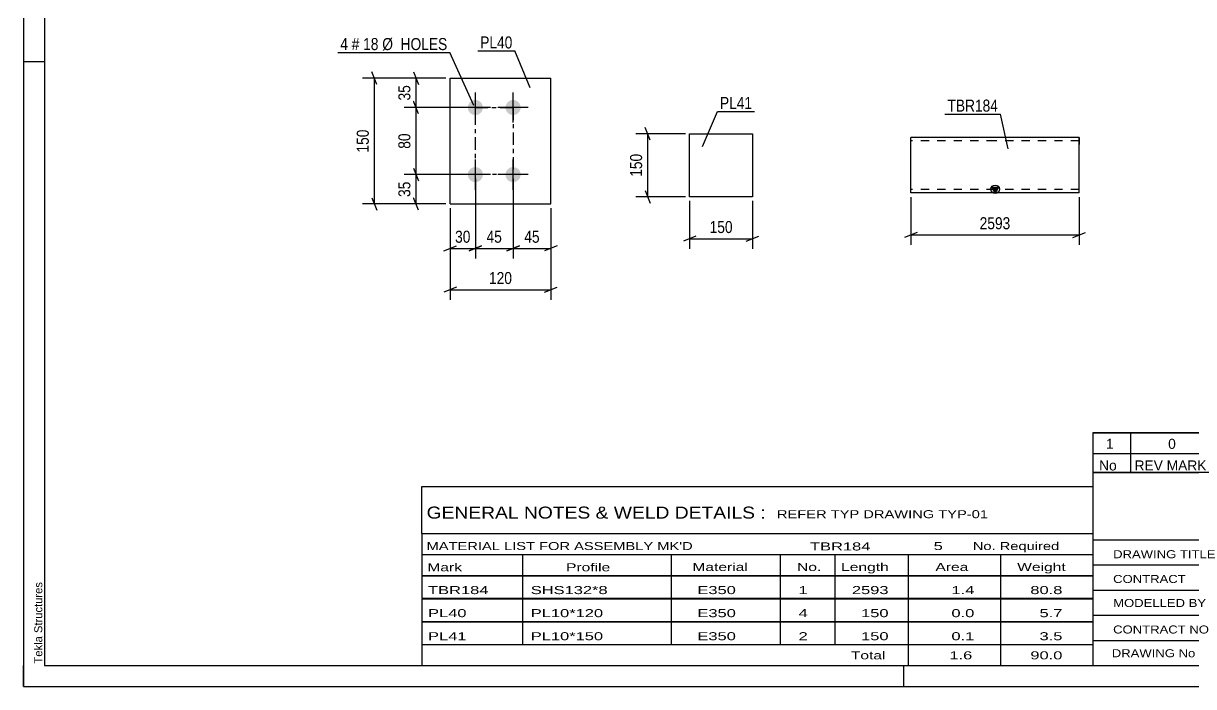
# Model space of a CAD drawing. Header units: millimetres. Extents: x 0 to 420, y 0 to 297.
# Drawn here: x 0 to 279.1, y 0 to 158.1 of the extents above; entities that cross this region are included whole.
import ezdxf

# ---------------------------------------------------------------- set-up
doc = ezdxf.new("R2010")
doc.units = ezdxf.units.MM
doc.linetypes.add('DXK_LINE_DOT2', pattern=[3.9198, 1.9599, -1.9599])
doc.linetypes.add('DXK_LINE_DOT3', pattern=[5.9187, 2.979, -0.9799, 0.9799, -0.9799])
doc.styles.add('Arial', font='arial.ttf', dxfattribs={"height": 0.2})
doc.styles.add('Arial Narrow', font='ARIALN.TTF', dxfattribs={"height": 0.2})

# ---------------------------------------------------------------- blocks, each defined once
blk = doc.blocks.new('Unknown-580569612-1163')
at = {"color": 5, "linetype": 'Continuous'}
for p, q in [((0, 297), (0, 0)), ((5, 292), (5, 5)), ((5, 149), (0, 149)), ((0, 0), (0, 5)), ((5, 5), (415, 5)), ((210, 0), (210, 5)), ((0, 0), (420, 0))]:
    blk.add_line(p, q, dxfattribs=at)
at = {"color": 174, "linetype": 'Continuous', "style": 'Arial'}
blk.add_text('Tekla Structures', height=1.9102, rotation=90, dxfattribs=at).set_placement((4.5, 5.5))
blk = doc.blocks.new('Part-580569612-2313 - 2307')
at = {"linetype": 'Continuous'}
blk.add_hatch(color=2, dxfattribs=at).paths.add_polyline_path([(231.75, 117.71), (230.95, 119.11), (232.55, 119.11)])
at = {"color": 2, "linetype": 'Continuous'}
for p, q in [((231.66, 130.91), (211.66, 130.91)), ((211.66, 117.71), (211.66, 130.91)), ((251.76, 130.91), (231.76, 130.91)), ((251.76, 130.91), (251.76, 129.31)), ((251.76, 117.71), (251.76, 129.31)), ((231.66, 117.71), (211.66, 117.71)), ((231.75, 117.71), (230.95, 119.11)), ((230.95, 119.11), (232.55, 119.11)), ((232.55, 119.11), (231.75, 117.71)), ((251.76, 117.71), (231.76, 117.71))]:
    blk.add_line(p, q, dxfattribs=at)
at = {"color": 7, "linetype": 'DXK_LINE_DOT2'}
for p, q in [((231.66, 130.11), (211.66, 130.11)), ((251.76, 130.11), (231.76, 130.11)), ((251.76, 129.31), (251.76, 130.79)), ((211.66, 118.51), (211.66, 118.58)), ((231.66, 118.51), (211.66, 118.51)), ((251.76, 118.51), (231.76, 118.51)), ((251.76, 118.51), (251.76, 118.58))]:
    blk.add_line(p, q, dxfattribs=at)
at = {"color": 2, "linetype": 'Continuous'}
blk.add_circle((231.75, 118.61), 1, dxfattribs=at)
blk = doc.blocks.new('Part-580569612-2065 - 2059')
at = {"color": 2, "linetype": 'Continuous'}
for p, q in [((101.78, 115.09), (101.78, 145.09)), ((101.78, 145.09), (125.78, 145.09)), ((125.78, 115.09), (125.78, 145.09)), ((101.78, 115.09), (125.78, 115.09))]:
    blk.add_line(p, q, dxfattribs=at)
blk = doc.blocks.new('Bolt-580569612-2126 - 2059')
at = {"linetype": 'Continuous'}
for points in [[(107.78, 136.29, -1), (107.78, 139.89, -1)], [(116.78, 136.29, -1), (116.78, 139.89, -1)], [(107.78, 120.29, -1), (107.78, 123.89, -1)], [(116.78, 120.29, -1), (116.78, 123.89, -1)]]:
    blk.add_hatch(color=1, dxfattribs=at).paths.add_polyline_path(points)
at = {"color": 1, "linetype": 'Continuous'}
for p, q in [((107.78, 134.49), (107.78, 141.69)), ((116.78, 134.49), (116.78, 141.69)), ((111.38, 138.09), (104.18, 138.09)), ((120.38, 138.09), (113.18, 138.09)), ((107.78, 118.49), (107.78, 125.69)), ((116.78, 118.49), (116.78, 125.69)), ((111.38, 122.09), (104.18, 122.09)), ((120.38, 122.09), (113.18, 122.09))]:
    blk.add_line(p, q, dxfattribs=at)
blk = doc.blocks.new('Part-580569612-2287 - 2281')
at = {"color": 2, "linetype": 'Continuous'}
for p, q in [((158.89, 131.81), (173.89, 131.81)), ((158.89, 116.81), (158.89, 131.81)), ((173.89, 131.81), (173.89, 116.81)), ((173.89, 116.81), (158.89, 116.81))]:
    blk.add_line(p, q, dxfattribs=at)
blk = doc.blocks.new('Rectangle-580569612-2266 - 2059')
at = {"color": 1, "linetype": 'DXK_LINE_DOT3'}
blk.add_lwpolyline([(107.78, 138.09), (116.78, 138.09), (116.78, 122.09), (107.78, 122.09), (107.78, 138.09)], close=True, dxfattribs=at)
blk = doc.blocks.new('StraightDimension-580569612-2318 - 2307')
at = {"color": 7, "linetype": 'Continuous'}
for p, q in [((211.66, 116.71), (211.66, 105.31)), ((251.76, 116.71), (251.76, 105.31)), ((213.16, 108.31), (210.16, 107.11)), ((211.66, 107.71), (251.76, 107.71)), ((250.26, 107.11), (253.26, 108.31))]:
    blk.add_line(p, q, dxfattribs=at)
at = {"color": 0}
blk.add_wipeout([(235.97, 108.46), (235.97, 112.66), (227.45, 112.66), (227.45, 108.46)], dxfattribs=at)
at = {"color": 3, "style": 'Arial Narrow'}
blk.add_text('2593', height=2.863, dxfattribs=at).set_placement((228.05, 109.06))
blk = doc.blocks.new('StraightDimension-580569612-2161 - 2059')
at = {"color": 7, "linetype": 'Continuous'}
for p, q in [((107.78, 121.09), (107.78, 102.1)), ((101.78, 114.09), (101.78, 102.1)), ((100.28, 103.9), (103.28, 105.1)), ((101.78, 104.5), (107.78, 104.5)), ((109.28, 105.1), (106.28, 103.9))]:
    blk.add_line(p, q, dxfattribs=at)
at = {"color": 0}
blk.add_wipeout([(107.21, 105.25), (107.21, 109.45), (102.35, 109.45), (102.35, 105.25)], dxfattribs=at)
at = {"color": 3, "style": 'Arial Narrow'}
blk.add_text('30', height=2.863, dxfattribs=at).set_placement((102.95, 105.85))
blk = doc.blocks.new('StraightDimension-580569612-2142 - 2059')
at = {"color": 7, "linetype": 'Continuous'}
for p, q in [((116.78, 121.09), (116.78, 102.1)), ((125.78, 114.09), (125.78, 102.1)), ((115.28, 103.9), (118.28, 105.1)), ((116.78, 104.5), (125.78, 104.5)), ((127.28, 105.1), (124.28, 103.9))]:
    blk.add_line(p, q, dxfattribs=at)
at = {"color": 0}
blk.add_wipeout([(123.71, 105.25), (123.71, 109.45), (118.85, 109.45), (118.85, 105.25)], dxfattribs=at)
at = {"color": 3, "style": 'Arial Narrow'}
blk.add_text('45', height=2.863, dxfattribs=at).set_placement((119.45, 105.85))
blk = doc.blocks.new('StraightDimension-580569612-2128 - 2059')
at = {"color": 7, "linetype": 'Continuous'}
for p, q in [((107.78, 121.09), (107.78, 102.1)), ((116.78, 121.09), (116.78, 102.1)), ((106.28, 103.9), (109.28, 105.1)), ((107.78, 104.5), (116.78, 104.5)), ((118.28, 105.1), (115.28, 103.9))]:
    blk.add_line(p, q, dxfattribs=at)
at = {"color": 0}
blk.add_wipeout([(114.71, 105.25), (114.71, 109.45), (109.85, 109.45), (109.85, 105.25)], dxfattribs=at)
at = {"color": 3, "style": 'Arial Narrow'}
blk.add_text('45', height=2.863, dxfattribs=at).set_placement((110.45, 105.85))
blk = doc.blocks.new('StraightDimension-580569612-2178 - 2059')
at = {"color": 7, "linetype": 'Continuous'}
for p, q in [((84.31, 143.59), (83.11, 146.59)), ((100.78, 145.09), (80.86, 145.09)), ((83.71, 115.09), (83.71, 145.09)), ((100.78, 115.09), (80.86, 115.09)), ((83.11, 116.59), (84.31, 113.59))]:
    blk.add_line(p, q, dxfattribs=at)
at = {"color": 0}
blk.add_wipeout([(82.96, 133.43), (78.76, 133.43), (78.76, 126.75), (82.96, 126.75)], dxfattribs=at)
at = {"color": 3, "style": 'Arial Narrow'}
blk.add_text('150', height=2.863, rotation=90.0002, dxfattribs=at).set_placement((82.36, 127.35))
blk = doc.blocks.new('StraightDimension-580569612-2198 - 2059')
at = {"color": 7, "linetype": 'Continuous'}
for p, q in [((94.23, 136.59), (93.03, 139.59)), ((106.78, 138.09), (90.78, 138.09)), ((93.63, 122.09), (93.63, 138.09)), ((93.03, 123.59), (94.23, 120.59)), ((106.78, 122.09), (90.78, 122.09))]:
    blk.add_line(p, q, dxfattribs=at)
at = {"color": 0}
blk.add_wipeout([(92.88, 132.52), (88.68, 132.52), (88.68, 127.66), (92.88, 127.66)], dxfattribs=at)
at = {"color": 3, "style": 'Arial Narrow'}
blk.add_text('80', height=2.863, rotation=90.0002, dxfattribs=at).set_placement((92.28, 128.26))
blk = doc.blocks.new('StraightDimension-580569612-2211 - 2059')
at = {"color": 7, "linetype": 'Continuous'}
for p, q in [((93.03, 146.59), (94.23, 143.59)), ((100.78, 145.09), (90.78, 145.09)), ((93.63, 138.09), (93.63, 145.09)), ((94.23, 136.59), (93.03, 139.59)), ((106.78, 138.09), (90.78, 138.09))]:
    blk.add_line(p, q, dxfattribs=at)
at = {"color": 0}
blk.add_wipeout([(92.88, 144.02), (88.68, 144.02), (88.68, 139.16), (92.88, 139.16)], dxfattribs=at)
at = {"color": 3, "style": 'Arial Narrow'}
blk.add_text('35', height=2.863, rotation=90.0002, dxfattribs=at).set_placement((92.28, 139.76))
blk = doc.blocks.new('StraightDimension-580569612-2227 - 2059')
at = {"color": 7, "linetype": 'Continuous'}
for p, q in [((93.03, 123.59), (94.23, 120.59)), ((106.78, 122.09), (90.78, 122.09)), ((93.63, 115.09), (93.63, 122.09)), ((100.78, 115.09), (90.78, 115.09)), ((94.23, 113.59), (93.03, 116.59))]:
    blk.add_line(p, q, dxfattribs=at)
at = {"color": 0}
blk.add_wipeout([(92.88, 121.02), (88.68, 121.02), (88.68, 116.16), (92.88, 116.16)], dxfattribs=at)
at = {"color": 3, "style": 'Arial Narrow'}
blk.add_text('35', height=2.863, rotation=90.0002, dxfattribs=at).set_placement((92.28, 116.76))
blk = doc.blocks.new('StraightDimension-580569612-2244 - 2059')
at = {"color": 7, "linetype": 'Continuous'}
for p, q in [((101.78, 114.09), (101.78, 92.25)), ((125.78, 114.09), (125.78, 92.25)), ((103.28, 95.25), (100.28, 94.05)), ((124.28, 94.05), (127.28, 95.25)), ((101.78, 94.65), (125.78, 94.65))]:
    blk.add_line(p, q, dxfattribs=at)
at = {"color": 0}
blk.add_wipeout([(117.12, 95.4), (117.12, 99.6), (110.44, 99.6), (110.44, 95.4)], dxfattribs=at)
at = {"color": 3, "style": 'Arial Narrow'}
blk.add_text('120', height=2.863, dxfattribs=at).set_placement((111.04, 96))
blk = doc.blocks.new('StraightDimension-580569612-2289 - 2281')
at = {"color": 7, "linetype": 'Continuous'}
for p, q in [((158.89, 115.81), (158.89, 104.41)), ((173.89, 115.81), (173.89, 104.41)), ((160.39, 107.41), (157.39, 106.21)), ((158.89, 106.81), (173.89, 106.81)), ((172.39, 106.21), (175.39, 107.41))]:
    blk.add_line(p, q, dxfattribs=at)
at = {"color": 0}
blk.add_wipeout([(169.73, 107.56), (169.73, 111.76), (163.05, 111.76), (163.05, 107.56)], dxfattribs=at)
at = {"color": 3, "style": 'Arial Narrow'}
blk.add_text('150', height=2.863, dxfattribs=at).set_placement((163.65, 108.16))
blk = doc.blocks.new('StraightDimension-580569612-2294 - 2281')
at = {"color": 7, "linetype": 'Continuous'}
for p, q in [((157.89, 131.81), (146.04, 131.81)), ((149.49, 130.31), (148.29, 133.31)), ((148.89, 116.81), (148.89, 131.81)), ((148.29, 118.31), (149.49, 115.31)), ((157.89, 116.81), (146.04, 116.81))]:
    blk.add_line(p, q, dxfattribs=at)
at = {"color": 0}
blk.add_wipeout([(148.14, 127.66), (143.94, 127.66), (143.94, 120.97), (148.14, 120.97)], dxfattribs=at)
at = {"color": 3, "style": 'Arial Narrow'}
blk.add_text('150', height=2.863, rotation=90.0002, dxfattribs=at).set_placement((147.54, 121.57))
blk = doc.blocks.new('Unknown-580569612-3291')
at = {"color": 7, "linetype": 'Continuous'}
for p, q in [((95, 47.75), (255, 47.75)), ((95, 36.5), (95, 47.75)), ((255, 47.75), (255, 36.5)), ((95, 36.5), (255, 36.5)), ((95, 36.5), (95, 31.5)), ((255, 36.5), (255, 31.5)), ((95, 31.5), (255, 31.5)), ((95, 31.5), (95, 26.5)), ((119, 31.5), (119, 26.5)), ((154.5, 31.5), (154.5, 26.5)), ((180.5, 31.5), (180.5, 26.5)), ((193.5, 31.5), (193.5, 26.5)), ((211, 31.5), (211, 26.5)), ((233, 31.5), (233, 26.5)), ((255, 31.5), (255, 26.5)), ((95, 26.5), (255, 26.5)), ((95, 26.45), (95, 21.05)), ((95, 26.45), (255, 26.45)), ((119, 26.5), (119, 21)), ((154.5, 26.5), (154.5, 21)), ((180.5, 26.5), (180.5, 21)), ((193.5, 26.5), (193.5, 21)), ((211, 26.5), (211, 21)), ((233, 26.5), (233, 21)), ((255, 26.45), (255, 21.05)), ((95, 21.05), (255, 21.05)), ((95, 20.95), (95, 15.55)), ((95, 20.95), (255, 20.95)), ((119, 21), (119, 15.5)), ((154.5, 21), (154.5, 15.5)), ((180.5, 21), (180.5, 15.5)), ((193.5, 21), (193.5, 15.5)), ((211, 21), (211, 15.5)), ((233, 21), (233, 15.5)), ((255, 20.95), (255, 15.55)), ((95, 15.55), (255, 15.55)), ((95, 15.45), (95, 10.05)), ((95, 15.45), (255, 15.45)), ((119, 15.5), (119, 10)), ((154.5, 15.5), (154.5, 10)), ((180.5, 15.5), (180.5, 10)), ((193.5, 15.5), (193.5, 10)), ((211, 15.5), (211, 10)), ((233, 15.5), (233, 10)), ((255, 15.45), (255, 10.05)), ((95, 10.05), (255, 10.05)), ((95, 10), (255, 10)), ((95, 10), (95, 5)), ((211, 10), (211, 5)), ((233, 10), (233, 5)), ((255, 10), (255, 5)), ((95, 5), (255, 5))]:
    blk.add_line(p, q, dxfattribs=at)
at = {"color": 7, "style": 'Arial Narrow'}
for s, height, width, p in [('GENERAL NOTES & WELD DETAILS :', 2.8633, 1.4, (96.15, 40.06)), ('REFER TYP DRAWING TYP-01', 1.9089, 1.6, (179.7, 40.16)), ("MATERIAL LIST FOR ASSEMBLY MK'D", 1.9089, 1.6, (96.15, 32.56)), ('TBR184', 1.909, 1.794707, (187.59, 32.47)), ('5', 1.91, 1.794707, (217.08, 32.56)), ('No. Required', 1.9089, 1.6, (226.41, 32.56)), ('Mark', 1.909, 1.7, (96.34, 27.5)), ('Profile', 1.909, 1.7, (129.41, 27.5)), ('Material', 1.909, 1.7, (159.54, 27.56)), ('No.', 1.909, 1.7, (184.5, 27.56)), ('Length', 1.909, 1.7, (195, 27.56)), ('Area', 1.909, 1.7, (217.5, 27.56)), ('Weight', 1.909, 1.7, (237, 27.56))]:
    blk.add_text(s, height=height, dxfattribs=dict(at, width=width)).set_placement(p)
at = {"color": 7, "linetype": 'Continuous', "style": 'Arial Narrow'}
for s, height, width, p in [('TBR184', 1.909, 1.794707, (96.5, 22.06)), ('SHS132*8', 1.909, 1.794707, (121, 22.06)), ('E350', 1.909, 1.794707, (160.74, 22.06)), ('1', 1.91, 1.794707, (184.86, 22.06)), ('2593', 1.909, 1.794707, (197.58, 22.06)), ('1.4', 1.909, 1.794707, (221.32, 22.06)), ('80.8', 1.909, 1.794707, (240.14, 22.06)), ('PL40', 1.909, 1.794707, (96.5, 16.56)), ('PL10*120', 1.909, 1.794707, (121, 16.56)), ('E350', 1.909, 1.794707, (160.74, 16.56)), ('4', 1.91, 1.794707, (184.86, 16.56)), ('150', 1.909, 1.794707, (199.77, 16.56)), ('0.0', 1.909, 1.794707, (221.32, 16.56)), ('5.7', 1.909, 1.794707, (242.33, 16.56)), ('PL41', 1.909, 1.794707, (96.5, 11.06)), ('PL10*150', 1.909, 1.794707, (121, 11.06)), ('E350', 1.909, 1.794707, (160.74, 11.06)), ('2', 1.91, 1.794707, (184.86, 11.06)), ('150', 1.909, 1.794707, (199.77, 11.06)), ('0.1', 1.909, 1.794707, (221.32, 11.06)), ('3.5', 1.909, 1.794707, (242.33, 11.06)), ('Total', 1.909, 1.7, (197.33, 6.5)), ('1.6', 1.909, 1.794707, (220.83, 6.5)), ('90.0', 1.909, 1.794707, (240.14, 6.5))]:
    blk.add_text(s, height=height, dxfattribs=dict(at, width=width)).set_placement(p)
blk = doc.blocks.new('Unknown-580569612-3289')
at = {"color": 7, "linetype": 'Continuous'}
for p, q in [((255, 51.05), (255, 5)), ((255, 51.05), (415, 51.05)), ((415, 51), (415, 5)), ((255, 35), (415, 35)), ((295.14, 35), (295.14, 5)), ((255, 29), (415, 29)), ((397, 5.05), (397, 29.05)), ((255, 23), (415, 23)), ((339.14, 23), (339.14, 5)), ((255, 17), (415, 17)), ((255, 11), (397, 11)), ((255, 5), (415, 5))]:
    blk.add_line(p, q, dxfattribs=at)
at = {"color": 7, "style": 'Arial Narrow'}
for s, height, width, p in [('DRAWING TITLE', 1.9089, 1.425378, (259.88, 30.61)), ('TC-BRACE', 1.909, 1.425378, (296.81, 30.59)), ('CONTRACT', 1.909, 1.425378, (259.88, 24.71)), ('TERMINAL BUILDING', 1.9089, 1.425378, (297.06, 25.07)), ('MODELLED BY', 1.9089, 1.425378, (259.88, 18.98)), ('GSK', 1.909, 1.425378, (296.88, 19.04)), ('ISSUED', 1.909, 1.425378, (339.94, 18.64)), ('17.03.2026', 1.909, 1.425378, (356.69, 18.52)), ('CONTRACT NO', 1.9089, 1.425378, (259.88, 12.66)), ('AN-C-1376', 1.909, 1.425378, (297.23, 12.78)), ('SCALE', 1.909, 1.425378, (339.94, 12.65)), ('A1', 6.204, 1.25, (401.24, 7.2)), ('DRAWING No', 1.909, 1.425378, (259.56, 7)), ('[TBR.184]', 1.909, 1.425378, (297.46, 6.99)), ('1', 3.34, 1.5, (376.91, 5.68)), ('REVISION No.', 1.9089, 1.425378, (339.94, 5.77))]:
    blk.add_text(s, height=height, dxfattribs=dict(at, width=width)).set_placement(p)
at = {"color": 7, "linetype": 'Continuous', "style": 'Arial Narrow'}
for s, height, width, p in [('PH #', 2.1, 1.42538, (402.4, 24.55)), ('101', 2.1, 1.42538, (403.41, 18.55)), ('NTS', 1.909, 1.425378, (357, 13.05))]:
    blk.add_text(s, height=height, dxfattribs=dict(at, width=width)).set_placement(p)
blk = doc.blocks.new('Unknown-580569612-3290')
at = {"color": 7, "linetype": 'Continuous'}
for p, q in [((255, 60.55), (415, 60.55)), ((415, 60.55), (255, 60.55)), ((255, 60.55), (255, 55.55)), ((264, 60.55), (264, 55.55)), ((288, 60.55), (288, 55.55)), ((385, 60.55), (385, 55.55)), ((415, 60.55), (415, 55.55)), ((255, 55.55), (415, 55.55)), ((255, 55.55), (255, 51.05)), ((255, 55.55), (415, 55.55)), ((264, 55.55), (264, 51.05)), ((288, 55.55), (288, 51.05)), ((385, 55.55), (385, 51.05)), ((415, 55.55), (415, 51.05)), ((415, 51.05), (255, 51.05))]:
    blk.add_line(p, q, dxfattribs=at)
at = {"color": 7, "linetype": 'Continuous', "style": 'Arial Narrow'}
for s, height, width, p in [('1', 2.39, 1.196471, (258.16, 56.7)), ('0', 2.39, 1.196471, (273, 56.7)), ('ISSUED FOR CONSTRUCTION', 2.3861, 1.196471, (290, 56.7)), ('17.03.2026', 2.386, 1.196471, (391, 56.7)), ('No', 2.386, 1.2, (256.54, 51.55)), ('REV MARK', 2.386, 1.2, (265, 51.55)), ('REVISION DESCRIPTION', 2.3861, 1.2, (290, 51.55)), ('REV. DATE', 2.386, 1.2, (390.28, 51.55))]:
    blk.add_text(s, height=height, dxfattribs=dict(at, width=width)).set_placement(p)
blk = doc.blocks.new('Mark-580569612-2309 - 2307')
at = {"color": 0}
blk.add_wipeout([(232.43, 137.11), (232.43, 140.11), (220.37, 140.11), (220.37, 137.11)], dxfattribs=at)
blk.add_wipeout([(232.43, 137.11), (232.43, 140.11), (220.37, 140.11), (220.37, 137.11)], dxfattribs=at)
at = {"color": 30, "linetype": 'Continuous'}
for p in [(219.77, 136.51), (234.82, 128.2)]:
    blk.add_line(p, (233.03, 136.51), dxfattribs=at)
at = {"color": 3, "style": 'Arial Narrow'}
blk.add_text('TBR184', height=2.863, dxfattribs=at).set_placement((220.37, 137.11))
blk = doc.blocks.new('Mark-580569612-2061 - 2059')
at = {"color": 0}
blk.add_wipeout([(116.62, 152.18), (116.62, 155.18), (108.94, 155.18), (108.94, 152.18)], dxfattribs=at)
blk.add_wipeout([(116.62, 152.18), (116.62, 155.18), (108.94, 155.18), (108.94, 152.18)], dxfattribs=at)
at = {"color": 30, "linetype": 'Continuous'}
for p in [(108.34, 151.58), (120.88, 142.82)]:
    blk.add_line(p, (117.22, 151.58), dxfattribs=at)
at = {"color": 3, "style": 'Arial Narrow'}
blk.add_text('PL40', height=2.863, dxfattribs=at).set_placement((108.94, 152.18))
blk = doc.blocks.new('Mark-580569612-2122 - 2059')
at = {"color": 0}
blk.add_wipeout([(77.4, 151.79), (77.4, 154.79), (75.57, 154.79), (75.57, 151.79)], dxfattribs=at)
blk.add_wipeout([(77.4, 151.79), (77.4, 154.79), (75.57, 154.79), (75.57, 151.79)], dxfattribs=at)
blk.add_wipeout([(80.12, 151.79), (80.12, 154.79), (78.3, 154.79), (78.3, 151.79)], dxfattribs=at)
blk.add_wipeout([(80.12, 151.79), (80.12, 154.79), (78.3, 154.79), (78.3, 151.79)], dxfattribs=at)
at = {"color": 3, "style": 'Arial Narrow'}
blk.add_text('4', height=2.86, dxfattribs=at).set_placement((75.57, 151.79))
at = {"color": 0}
blk.add_wipeout([(84.68, 151.79), (84.68, 154.79), (81.02, 154.79), (81.02, 151.79)], dxfattribs=at)
blk.add_wipeout([(84.68, 151.79), (84.68, 154.79), (81.02, 154.79), (81.02, 151.79)], dxfattribs=at)
at = {"color": 3, "style": 'Arial Narrow'}
blk.add_text('#', height=2.86, dxfattribs=at).set_placement((78.3, 151.79))
at = {"color": 0}
blk.add_wipeout([(101.11, 151.79), (101.11, 154.79), (85.58, 154.79), (85.58, 151.79)], dxfattribs=at)
blk.add_wipeout([(101.11, 151.79), (101.11, 154.79), (85.58, 154.79), (85.58, 151.79)], dxfattribs=at)
at = {"color": 7, "linetype": 'Continuous'}
for p in [(74.97, 151.19), (107.38, 138.61)]:
    blk.add_line(p, (101.71, 151.19), dxfattribs=at)
at = {"color": 3, "style": 'Arial Narrow'}
for s, p in [('18', (81.02, 151.79)), ('Ø  HOLES', (85.58, 151.79))]:
    blk.add_text(s, height=2.863, dxfattribs=at).set_placement(p)
blk = doc.blocks.new('Mark-580569612-2283 - 2281')
at = {"color": 0}
blk.add_wipeout([(173.79, 137.75), (173.79, 140.75), (166.12, 140.75), (166.12, 137.75)], dxfattribs=at)
blk.add_wipeout([(173.79, 137.75), (173.79, 140.75), (166.12, 140.75), (166.12, 137.75)], dxfattribs=at)
at = {"color": 30, "linetype": 'Continuous'}
for p, q in [((161.92, 128.79), (165.52, 137.15)), ((165.52, 137.15), (174.39, 137.15))]:
    blk.add_line(p, q, dxfattribs=at)
at = {"color": 3, "style": 'Arial Narrow'}
blk.add_text('PL41', height=2.863, dxfattribs=at).set_placement((166.12, 137.75))

msp = doc.modelspace()

# ---------------------------------------------------------------- block references
for name in ['Unknown-580569612-1163', 'Part-580569612-2065 - 2059', 'Bolt-580569612-2126 - 2059', 'Rectangle-580569612-2266 - 2059', 'Part-580569612-2287 - 2281', 'Part-580569612-2313 - 2307', 'Unknown-580569612-3290', 'Unknown-580569612-3289', 'Unknown-580569612-3291']:
    msp.add_blockref(name, (0, 0))

# ---------------------------------------------------------------- next in the draw order: block references
for name in ['Mark-580569612-2061 - 2059', 'Mark-580569612-2283 - 2281', 'Mark-580569612-2309 - 2307', 'StraightDimension-580569612-2161 - 2059', 'StraightDimension-580569612-2142 - 2059', 'StraightDimension-580569612-2289 - 2281', 'StraightDimension-580569612-2318 - 2307']:
    msp.add_blockref(name, (0, 0))

# ---------------------------------------------------------------- next in the draw order: block references
for name in ['StraightDimension-580569612-2178 - 2059', 'StraightDimension-580569612-2294 - 2281', 'StraightDimension-580569612-2128 - 2059']:
    msp.add_blockref(name, (0, 0))

# ---------------------------------------------------------------- next in the draw order: block references
msp.add_blockref('StraightDimension-580569612-2198 - 2059', (0, 0))

# ---------------------------------------------------------------- next in the draw order: block references
for name in ['StraightDimension-580569612-2211 - 2059', 'StraightDimension-580569612-2227 - 2059']:
    msp.add_blockref(name, (0, 0))

# ---------------------------------------------------------------- next in the draw order: block references
for name in ['Mark-580569612-2122 - 2059', 'StraightDimension-580569612-2244 - 2059']:
    msp.add_blockref(name, (0, 0))

doc.saveas('drawing.dxf')
